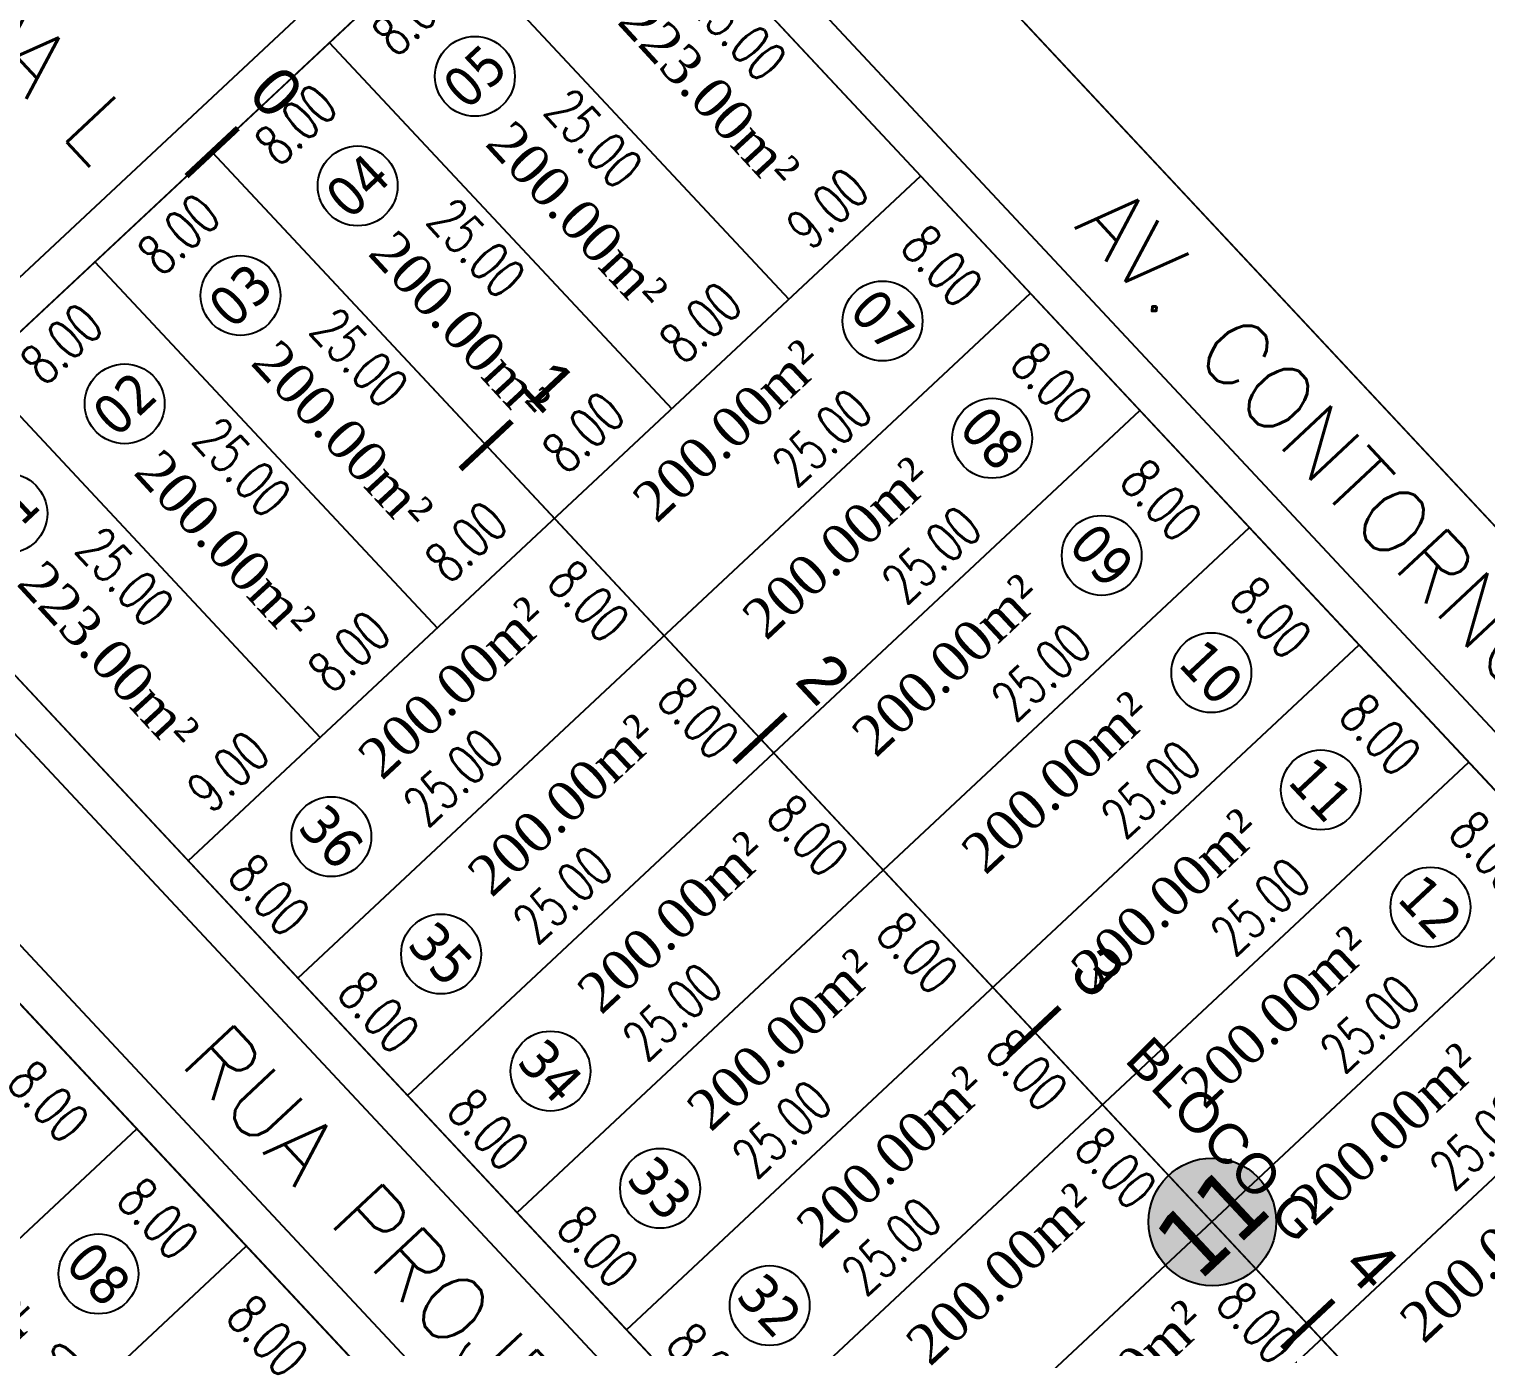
# Model space of a CAD drawing. Header units: metres. Extents: x 436314 to 439216, y 9612307 to 9615043.
# Drawn here: x 437514.5 to 437587.1, y 9614901.4 to 9614967.1 of the extents above; entities that cross this region are included whole.
import ezdxf
from ezdxf.enums import TextEntityAlignment as Align

# ---------------------------------------------------------------- set-up
doc = ezdxf.new("R2010")
doc.units = ezdxf.units.M
doc.header["$PDMODE"] = 35
doc.header["$PDSIZE"] = 0.1
doc.linetypes.add('ACAD_ISO02W100', pattern=[15, 12, -3])
for name, color, linetype in [('ADUTORA', 90, 'Continuous'), ('Auxiliar', 7, 'Continuous'), ('COTAS', 10, 'Continuous'), ('Eixo Acesso', 2, 'ACAD_ISO02W100'), ('Estacas', 7, 'Continuous'), ('Layer3', 1, 'Continuous'), ('M_FIO', 32, 'Continuous'), ('ÁREA', 7, 'Continuous')]:
    doc.layers.add(name, color=color, linetype=linetype)
doc.layers.get('0').off()
doc.styles.add('ARIAL', font='arial.ttf')
doc.styles.add('COTAS', font='romans.shx', dxfattribs={"width": 0.7})
doc.styles.add('symplex', font='simplex.shx', dxfattribs={"bigfont": 'bigfont.shx'})
doc.styles.add('tahoma', font='tahoma.ttf')
doc.styles.add('ÁREA', font='times.ttf', dxfattribs={"height": 2})
doc.dimstyles.new('C-75', dxfattribs={"dimtxt": 2, "dimasz": 0.2, "dimexe": 0, "dimexo": 0, "dimgap": 1, "dimtad": 0, "dimzin": 4, "dimdsep": 46, "dimtxsty": 'COTAS', "dimblk1": 'BOL-COT', "dimblk2": 'BOL-COT', "dimsah": 1, "dimcen": 0.1, "dimse1": 1, "dimse2": 1, "dimsd1": 1, "dimsd2": 1, "dimclrd": 8, "dimclre": 256, "dimclrt": 256, "dimaunit": 1, "dimadec": 3, "dimazin": 0, "dimtfac": 0.5, "dimtix": 1, "dimtmove": 0, "dimatfit": 3, "dimldrblk": 'BOL-COT', "dimfxl": 1, "dimtolj": 1, "dimtzin": 0, "dimarcsym": 0})

# ---------------------------------------------------------------- blocks, each defined once
blk = doc.blocks.new('Est')
at = {"const_width": 0.2}
blk.add_lwpolyline([(0, -1.19999999925494), (0, 1.200000001117586)], dxfattribs=at)
blk = doc.blocks.new('*D650')
at = {"layer": 'Defpoints', "color": 0, "transparency": 16777216}
for p in [(2793.273579021707, 1125.55573988739), (2790.994144140942, 1117.555658841572), (2793.273863447621, 1117.555739892978)]:
    blk.add_point(p, dxfattribs=at)
at = {"layer": 'Layer3', "transparency": 16777216, "insert": (2790.994001927984, 1121.555658838777), "char_height": 2, "attachment_point": 5, "rotation": 270.0020370505597, "style": 'COTAS'}
blk.add_mtext('\\A1;8.00', dxfattribs=at)
blk = doc.blocks.new('BOL-COT')
at = {"layer": 'COTAS'}
for p, q in [((-1.999999999999943, 8.53e-14), (2, 8.53e-14)), ((0, -2.999999999999971), (0, 3.000000000000028))]:
    blk.add_line(p, q, dxfattribs=at)
blk.add_circle((0, 0), 0.4, dxfattribs=at)
blk = doc.blocks.new('*D651')
at = {"layer": 'Defpoints', "color": 0, "transparency": 16777216}
for p in [(2768.273797861788, 1119.39858525652), (2768.273863412579, 1117.554851064789), (2793.273863446806, 1117.555739896703)]:
    blk.add_point(p, dxfattribs=at)
at = {"layer": 'Layer3', "transparency": 16777216, "insert": (2780.773797878901, 1119.399029672477), "char_height": 2, "attachment_point": 5, "rotation": 0.00203705268987296, "style": 'COTAS'}
blk.add_mtext('\\A1;25.00', dxfattribs=at)
blk = doc.blocks.new('*D655')
at = {"layer": 'Defpoints', "color": 0, "transparency": 16777216}
for p in [(2793.273863447738, 1117.55573989484), (2790.994428563073, 1109.55565884187), (2793.274147872605, 1109.555739892978)]:
    blk.add_point(p, dxfattribs=at)
at = {"layer": 'Layer3', "transparency": 16777216, "insert": (2790.994286350639, 1113.555658842802), "char_height": 2, "attachment_point": 5, "rotation": 270.0020370430539, "style": 'COTAS'}
blk.add_mtext('\\A1;8.00', dxfattribs=at)
blk = doc.blocks.new('*D656')
at = {"layer": 'Defpoints', "color": 0, "transparency": 16777216}
for p in [(2768.274082287046, 1111.398585262108), (2768.274147837563, 1109.554851068515), (2793.274147871905, 1109.555739896703)]:
    blk.add_point(p, dxfattribs=at)
at = {"layer": 'Layer3', "transparency": 16777216, "insert": (2780.774082304217, 1111.399029676202), "char_height": 2, "attachment_point": 5, "rotation": 0.002037044152142905, "style": 'COTAS'}
blk.add_mtext('\\A1;25.00', dxfattribs=at)
blk = doc.blocks.new('*D660')
at = {"layer": 'Defpoints', "color": 0, "transparency": 16777216}
for p in [(2793.274147871788, 1109.55573989484), (2790.994712982757, 1101.555658851133), (2793.27443229683, 1101.55573990229)]:
    blk.add_point(p, dxfattribs=at)
at = {"layer": 'Layer3', "transparency": 16777216, "insert": (2790.994570770236, 1105.555658847408), "char_height": 2, "attachment_point": 5, "rotation": 270.0020370443069, "style": 'COTAS'}
blk.add_mtext('\\A1;8.00', dxfattribs=at)
blk = doc.blocks.new('*D661')
at = {"layer": 'Defpoints', "color": 0, "transparency": 16777216}
for p in [(2768.274366710845, 1103.398585258383), (2768.274432261498, 1101.554851075965), (2793.274432296132, 1101.555739906016)]:
    blk.add_point(p, dxfattribs=at)
at = {"layer": 'Layer3', "transparency": 16777216, "insert": (2780.774366728162, 1103.399029673408), "char_height": 2, "attachment_point": 5, "rotation": 0.0020370484209592315, "style": 'COTAS'}
blk.add_mtext('\\A1;25.00', dxfattribs=at)
blk = doc.blocks.new('*D725')
at = {"layer": 'Defpoints', "color": 0, "transparency": 16777216}
for p in [(2821.273511897508, 1127.716864643949), (2813.27357901088, 1125.556450350541), (2821.273579007505, 1125.556698887009)]:
    blk.add_point(p, dxfattribs=at)
at = {"layer": 'Layer3', "transparency": 16777216, "insert": (2817.273511899196, 1127.716740375716), "char_height": 2, "attachment_point": 5, "rotation": 0.001780011330904938, "style": 'COTAS'}
blk.add_mtext('\\A1;8.00', dxfattribs=at)
blk = doc.blocks.new('*D726')
at = {"layer": 'Defpoints', "color": 0, "transparency": 16777216}
for p in [(2813.272690180597, 1150.556414440605), (2821.272690175241, 1150.556698445561), (2821.272755836794, 1148.70710951123)]:
    blk.add_point(p, dxfattribs=at)
at = {"layer": 'Layer3', "transparency": 16777216, "insert": (2817.272755839471, 1148.706967508751), "char_height": 2, "attachment_point": 5, "rotation": 0.002034035671423687, "style": 'COTAS'}
blk.add_mtext('\\A1;8.00', dxfattribs=at)
blk = doc.blocks.new('*D727')
at = {"layer": 'Defpoints', "color": 0, "transparency": 16777216}
for p in [(2821.272690175241, 1150.556698445561), (2819.643103538745, 1125.556676815175), (2821.273579005642, 1125.556734783906)]:
    blk.add_point(p, dxfattribs=at)
at = {"layer": 'Layer3', "transparency": 16777216, "insert": (2819.642659123545, 1138.056658646003), "char_height": 2, "attachment_point": 5, "rotation": 270.0020370521852, "style": 'COTAS'}
blk.add_mtext('\\A1;25.00', dxfattribs=at)
blk = doc.blocks.new('*D728')
at = {"layer": 'Defpoints', "color": 0, "transparency": 16777216}
for p in [(2813.272690180771, 1150.556414023373), (2811.643103547942, 1125.556392389325), (2813.273579010181, 1125.556450357992)]:
    blk.add_point(p, dxfattribs=at)
at = {"layer": 'Layer3', "transparency": 16777216, "insert": (2811.642659133237, 1138.056374222016), "char_height": 2, "attachment_point": 5, "rotation": 270.002037049917, "style": 'COTAS'}
blk.add_mtext('\\A1;25.00', dxfattribs=at)
blk = doc.blocks.new('*D729')
at = {"layer": 'Defpoints', "color": 0, "transparency": 16777216}
for p in [(2829.273511892401, 1127.717149038199), (2821.273579005176, 1125.556734735477), (2829.273579001392, 1125.556983268219)]:
    blk.add_point(p, dxfattribs=at)
at = {"layer": 'Layer3', "transparency": 16777216, "insert": (2825.273511894294, 1127.717024771828), "char_height": 2, "attachment_point": 5, "rotation": 0.001779984650569426, "style": 'COTAS'}
blk.add_mtext('\\A1;8.00', dxfattribs=at)
blk = doc.blocks.new('*D730')
at = {"layer": 'Defpoints', "color": 0, "transparency": 16777216}
for p in [(2821.272690175707, 1150.556698821816), (2829.272690170469, 1150.556982830498), (2829.272755832883, 1148.707393901753)]:
    blk.add_point(p, dxfattribs=at)
at = {"layer": 'Layer3', "transparency": 16777216, "insert": (2825.272755835502, 1148.707251897413), "char_height": 2, "attachment_point": 5, "rotation": 0.002034062351822228, "style": 'COTAS'}
blk.add_mtext('\\A1;8.00', dxfattribs=at)
blk = doc.blocks.new('*D731')
at = {"layer": 'Defpoints', "color": 0, "transparency": 16777216}
for p in [(2829.272690170468, 1150.556982830498), (2827.643103535253, 1125.55696119645), (2829.273578999879, 1125.557019165116)]:
    blk.add_point(p, dxfattribs=at)
at = {"layer": 'Layer3', "transparency": 16777216, "insert": (2827.642659120547, 1138.056943029141), "char_height": 2, "attachment_point": 5, "rotation": 270.002037049917, "style": 'COTAS'}
blk.add_mtext('\\A1;25.00', dxfattribs=at)
blk = doc.blocks.new('*D732')
at = {"layer": 'Defpoints', "color": 0, "transparency": 16777216}
for p in [(2837.273511886972, 1127.717433495778), (2829.273579000577, 1125.557019200507), (2837.273578996968, 1125.557267736974)]:
    blk.add_point(p, dxfattribs=at)
at = {"layer": 'Layer3', "transparency": 16777216, "insert": (2833.273511888777, 1127.717309227544), "char_height": 2, "attachment_point": 5, "rotation": 0.001780011330956504, "style": 'COTAS'}
blk.add_mtext('\\A1;8.00', dxfattribs=at)
blk = doc.blocks.new('*D733')
at = {"layer": 'Defpoints', "color": 0, "transparency": 16777216}
for p in [(2829.272690172273, 1150.556983292434), (2837.272690166045, 1150.557267299253), (2837.272755828028, 1148.707678376097)]:
    blk.add_point(p, dxfattribs=at)
at = {"layer": 'Layer3', "transparency": 16777216, "insert": (2833.272755831142, 1148.707536372687), "char_height": 2, "attachment_point": 5, "rotation": 0.0020340490118521404, "style": 'COTAS'}
blk.add_mtext('\\A1;8.00', dxfattribs=at)
blk = doc.blocks.new('*D734')
at = {"layer": 'Defpoints', "color": 0, "transparency": 16777216}
for p in [(2837.272690166044, 1150.557267299253), (2835.643103528558, 1125.557245663343), (2837.273578995455, 1125.557303632009)]:
    blk.add_point(p, dxfattribs=at)
at = {"layer": 'Layer3', "transparency": 16777216, "insert": (2835.642659113853, 1138.057227496965), "char_height": 2, "attachment_point": 5, "rotation": 270.00203704991685, "style": 'COTAS'}
blk.add_mtext('\\A1;25.00', dxfattribs=at)
blk = doc.blocks.new('*D735')
at = {"layer": 'Defpoints', "color": 0, "transparency": 16777216}
for p in [(2845.273511881929, 1127.71771792728), (2837.273578996095, 1125.557303624558), (2845.273578992428, 1125.557552162889)]:
    blk.add_point(p, dxfattribs=at)
at = {"layer": 'Layer3', "transparency": 16777216, "insert": (2841.273511883763, 1127.717593658115), "char_height": 2, "attachment_point": 5, "rotation": 0.0017800246711844204, "style": 'COTAS'}
blk.add_mtext('\\A1;8.00', dxfattribs=at)
blk = doc.blocks.new('*D736')
at = {"layer": 'Defpoints', "color": 0, "transparency": 16777216}
for p in [(2837.272690166626, 1150.557267718348), (2845.272690161272, 1150.557551725167), (2845.272755823255, 1148.70796279456)]:
    blk.add_point(p, dxfattribs=at)
at = {"layer": 'Layer3', "transparency": 16777216, "insert": (2841.272755825933, 1148.707820791151), "char_height": 2, "attachment_point": 5, "rotation": 0.002034049011634416, "style": 'COTAS'}
blk.add_mtext('\\A1;8.00', dxfattribs=at)
blk = doc.blocks.new('*D737')
at = {"layer": 'Defpoints', "color": 0, "transparency": 16777216}
for p in [(2845.272690161271, 1150.557551725167), (2843.643103528209, 1125.557530091124), (2845.273578990623, 1125.557588059786)]:
    blk.add_point(p, dxfattribs=at)
at = {"layer": 'Layer3', "transparency": 16777216, "insert": (2843.642659113534, 1138.057511923814), "char_height": 2, "attachment_point": 5, "rotation": 270.0020370497836, "style": 'COTAS'}
blk.add_mtext('\\A1;25.00', dxfattribs=at)
blk = doc.blocks.new('*D738')
at = {"layer": 'Defpoints', "color": 0, "transparency": 16777216}
for p in [(2854.272761271766, 1148.557908017519), (2852.536903860537, 1125.557846293591), (2854.273578996154, 1125.557908038008)]:
    blk.add_point(p, dxfattribs=at)
at = {"layer": 'Layer3', "transparency": 16777216, "insert": (2852.536494998343, 1137.057846283346), "char_height": 2, "attachment_point": 5, "rotation": 270.0020370502701, "style": 'COTAS'}
blk.add_mtext('\\A1;23.00', dxfattribs=at)
blk = doc.blocks.new('*D739')
at = {"layer": 'Defpoints', "color": 0, "transparency": 16777216}
for p in [(2813.273511304741, 1127.460784379723), (2804.273579016061, 1125.556130377907), (2813.273579010182, 1125.556450357992)]:
    blk.add_point(p, dxfattribs=at)
at = {"layer": 'Layer3', "transparency": 16777216, "insert": (2808.773511307681, 1127.460624389681), "char_height": 2, "attachment_point": 5, "rotation": 0.002037056488560226, "style": 'COTAS'}
blk.add_mtext('\\A1;9.00', dxfattribs=at)
blk = doc.blocks.new('*D740')
at = {"layer": 'Defpoints', "color": 0, "transparency": 16777216}
for p in [(2845.273508262504, 1127.557888795021), (2845.273578991089, 1125.557589806947), (2854.27357899429, 1125.557908038008)]:
    blk.add_point(p, dxfattribs=at)
at = {"layer": 'Layer3', "transparency": 16777216, "insert": (2849.773508264105, 1127.558047910552), "char_height": 2, "attachment_point": 5, "rotation": 0.0020259218552181155, "style": 'COTAS'}
blk.add_mtext('\\A1;9.00', dxfattribs=at)
blk = doc.blocks.new('*D741')
at = {"layer": 'Defpoints', "color": 0, "transparency": 16777216}
for p in [(2854.27357899499, 1125.557908034283), (2851.994144115272, 1117.557826988465), (2854.273863420904, 1117.557908039871)]:
    blk.add_point(p, dxfattribs=at)
at = {"layer": 'Layer3', "transparency": 16777216, "insert": (2851.994001902314, 1121.557826985671), "char_height": 2, "attachment_point": 5, "rotation": 270.0020370505597, "style": 'COTAS'}
blk.add_mtext('\\A1;8.00', dxfattribs=at)
blk = doc.blocks.new('*D742')
at = {"layer": 'Defpoints', "color": 0, "transparency": 16777216}
for p in [(2829.273797834955, 1119.400753399688), (2829.273863385746, 1117.557019211683), (2854.273863420089, 1117.557908043596)]:
    blk.add_point(p, dxfattribs=at)
at = {"layer": 'Layer3', "transparency": 16777216, "insert": (2841.773797852127, 1119.401197815645), "char_height": 2, "attachment_point": 5, "rotation": 0.00203705268987296, "style": 'COTAS'}
blk.add_mtext('\\A1;25.00', dxfattribs=at)
blk = doc.blocks.new('*D743')
at = {"layer": 'Defpoints', "color": 0, "transparency": 16777216}
for p in [(2804.273579016061, 1125.556130377907), (2804.273863442789, 1117.556130381632), (2806.066027739051, 1117.556194099061)]:
    blk.add_point(p, dxfattribs=at)
at = {"layer": 'Layer3', "transparency": 16777216, "insert": (2806.065885525686, 1121.556194097198), "char_height": 2, "attachment_point": 5, "rotation": 270.0020370563956, "style": 'COTAS'}
blk.add_mtext('\\A1;8.00', dxfattribs=at)
blk = doc.blocks.new('*D744')
at = {"layer": 'Defpoints', "color": 0, "transparency": 16777216}
for p in [(2825.176768655447, 1125.379017811599), (2825.177053081594, 1117.37901781905), (2827.707675359877, 1117.379107790943)]:
    blk.add_point(p, dxfattribs=at)
at = {"layer": 'Layer3', "transparency": 16777216, "insert": (2827.707533146803, 1121.379107792261), "char_height": 2, "attachment_point": 5, "rotation": 270.00203705222765, "style": 'COTAS'}
blk.add_mtext('\\A1;8.00', dxfattribs=at)
blk = doc.blocks.new('*D745')
at = {"layer": 'Defpoints', "color": 0, "transparency": 16777216}
for p in [(2829.273073322261, 1119.592202477488), (2804.273863756529, 1117.547313653264), (2829.273863426026, 1117.557019213545)]:
    blk.add_point(p, dxfattribs=at)
at = {"layer": 'Layer3', "transparency": 16777216, "insert": (2816.773073487513, 1119.587349697347), "char_height": 2, "attachment_point": 5, "rotation": 0.022243504855019167, "style": 'COTAS'}
blk.add_mtext('\\A1;25.00', dxfattribs=at)
blk = doc.blocks.new('*D746')
at = {"layer": 'Defpoints', "color": 0, "transparency": 16777216}
for p in [(2854.273863420904, 1117.557908039871), (2851.99442854107, 1109.557826992439), (2854.274147845945, 1109.557908043596)]:
    blk.add_point(p, dxfattribs=at)
at = {"layer": 'Layer3', "transparency": 16777216, "insert": (2851.99428632855, 1113.557826990576), "char_height": 2, "attachment_point": 5, "rotation": 270.002037044306, "style": 'COTAS'}
blk.add_mtext('\\A1;8.00', dxfattribs=at)
blk = doc.blocks.new('*D747')
at = {"layer": 'Defpoints', "color": 0, "transparency": 16777216}
for p in [(2829.27408226025, 1111.400753410864), (2829.274147810904, 1109.557019217271), (2854.274147845247, 1109.557908047322)]:
    blk.add_point(p, dxfattribs=at)
at = {"layer": 'Layer3', "transparency": 16777216, "insert": (2841.77408227742, 1111.401197825889), "char_height": 2, "attachment_point": 5, "rotation": 0.002037048421005068, "style": 'COTAS'}
blk.add_mtext('\\A1;25.00', dxfattribs=at)
blk = doc.blocks.new('*D748')
at = {"layer": 'Defpoints', "color": 0, "transparency": 16777216}
for p in [(2804.273863441859, 1117.556130381632), (2804.274147867714, 1109.556130383495), (2806.06631216415, 1109.556194100728)]:
    blk.add_point(p, dxfattribs=at)
at = {"layer": 'Layer3', "transparency": 16777216, "insert": (2806.066169951222, 1113.556194099797), "char_height": 2, "attachment_point": 5, "rotation": 270.0020370501418, "style": 'COTAS'}
blk.add_mtext('\\A1;8.00', dxfattribs=at)
blk = doc.blocks.new('*D749')
at = {"layer": 'Defpoints', "color": 0, "transparency": 16777216}
for p in [(2825.177053080547, 1117.379017815325), (2825.177337506577, 1109.379017822775), (2827.707959786315, 1109.379107794632)]:
    blk.add_point(p, dxfattribs=at)
at = {"layer": 'Layer3', "transparency": 16777216, "insert": (2827.707817573299, 1113.379107801575), "char_height": 2, "attachment_point": 5, "rotation": 270.00203705139387, "style": 'COTAS'}
blk.add_mtext('\\A1;8.00', dxfattribs=at)
blk = doc.blocks.new('*D750')
at = {"layer": 'Defpoints', "color": 0, "transparency": 16777216}
for p in [(2829.273357747963, 1111.592202486801), (2804.274148181512, 1109.547313655126), (2829.274147851882, 1109.557019217271)]:
    blk.add_point(p, dxfattribs=at)
at = {"layer": 'Layer3', "transparency": 16777216, "insert": (2816.773357912779, 1111.587349705729), "char_height": 2, "attachment_point": 5, "rotation": 0.02224350912310243, "style": 'COTAS'}
blk.add_mtext('\\A1;25.00', dxfattribs=at)
blk = doc.blocks.new('*D751')
at = {"layer": 'Defpoints', "color": 0, "transparency": 16777216}
for p in [(2854.27414784513, 1109.557908045459), (2851.994712963491, 1101.557827001802), (2854.274432269996, 1101.557908052909)]:
    blk.add_point(p, dxfattribs=at)
at = {"layer": 'Layer3', "transparency": 16777216, "insert": (2851.994570751058, 1105.557826998077), "char_height": 2, "attachment_point": 5, "rotation": 270.00203704305625, "style": 'COTAS'}
blk.add_mtext('\\A1;8.00', dxfattribs=at)
blk = doc.blocks.new('*D752')
at = {"layer": 'Defpoints', "color": 0, "transparency": 16777216}
for p in [(2829.274366684222, 1103.400753412726), (2829.274432235013, 1101.557019224721), (2854.274432269298, 1101.557908056635)]:
    blk.add_point(p, dxfattribs=at)
at = {"layer": 'Layer3', "transparency": 16777216, "insert": (2841.774366701365, 1103.401197828683), "char_height": 2, "attachment_point": 5, "rotation": 0.00203705268987296, "style": 'COTAS'}
blk.add_mtext('\\A1;25.00', dxfattribs=at)
blk = doc.blocks.new('*D753')
at = {"layer": 'Defpoints', "color": 0, "transparency": 16777216}
for p in [(2804.274147866027, 1109.55613038722), (2804.274432291999, 1101.556130396533), (2806.066596589017, 1101.556194113793)]:
    blk.add_point(p, dxfattribs=at)
at = {"layer": 'Layer3', "transparency": 16777216, "insert": (2806.066454376031, 1105.556194109137), "char_height": 2, "attachment_point": 5, "rotation": 270.0020370509775, "style": 'COTAS'}
blk.add_mtext('\\A1;8.00', dxfattribs=at)
blk = doc.blocks.new('*D754')
at = {"layer": 'Defpoints', "color": 0, "transparency": 16777216}
for p in [(2825.177337504714, 1109.379017822775), (2825.177621931502, 1101.379017830226), (2827.708244212374, 1101.379107802322)]:
    blk.add_point(p, dxfattribs=at)
at = {"layer": 'Layer3', "transparency": 16777216, "insert": (2827.70810199898, 1105.379107795987), "char_height": 2, "attachment_point": 5, "rotation": 270.0020370568134, "style": 'COTAS'}
blk.add_mtext('\\A1;8.00', dxfattribs=at)
blk = doc.blocks.new('*D755')
at = {"layer": 'Defpoints', "color": 0, "transparency": 16777216}
for p in [(2829.273642172648, 1103.592202483076), (2804.274432605622, 1101.547313666302), (2829.274432276108, 1101.557019222858)]:
    blk.add_point(p, dxfattribs=at)
at = {"layer": 'Layer3', "transparency": 16777216, "insert": (2816.773642337406, 1103.587349704797), "char_height": 2, "attachment_point": 5, "rotation": 0.022243496316400393, "style": 'COTAS'}
blk.add_mtext('\\A1;25.00', dxfattribs=at)
blk = doc.blocks.new('*D756')
at = {"layer": 'Defpoints', "color": 0, "transparency": 16777216}
for p in [(2854.274432271859, 1101.55790805291), (2851.994997392258, 1093.557827003134), (2854.274716698589, 1093.557908054772)]:
    blk.add_point(p, dxfattribs=at)
at = {"layer": 'Layer3', "transparency": 16777216, "insert": (2851.994855178893, 1097.557827002202), "char_height": 2, "attachment_point": 5, "rotation": 270.002037056395, "style": 'COTAS'}
blk.add_mtext('\\A1;8.00', dxfattribs=at)
blk = doc.blocks.new('*D757')
at = {"layer": 'Defpoints', "color": 0, "transparency": 16777216}
for p in [(2829.274651112411, 1095.400753433216), (2829.274716662791, 1093.557019232172), (2854.274716696958, 1093.557908058497)]:
    blk.add_point(p, dxfattribs=at)
at = {"layer": 'Layer3', "transparency": 16777216, "insert": (2841.774651129495, 1095.401197846378), "char_height": 2, "attachment_point": 5, "rotation": 0.0020370398832807433, "style": 'COTAS'}
blk.add_mtext('\\A1;25.00', dxfattribs=at)
blk = doc.blocks.new('*D758')
at = {"layer": 'Defpoints', "color": 0, "transparency": 16777216}
for p in [(2804.274432293862, 1101.556130396533), (2804.274716719834, 1093.556130396533), (2806.066881014, 1093.556194113792)]:
    blk.add_point(p, dxfattribs=at)
at = {"layer": 'Layer3', "transparency": 16777216, "insert": (2806.066738801014, 1097.556194113792), "char_height": 2, "attachment_point": 5, "rotation": 270.0020370509751, "style": 'COTAS'}
blk.add_mtext('\\A1;8.00', dxfattribs=at)
blk = doc.blocks.new('*D759')
at = {"layer": 'Defpoints', "color": 0, "transparency": 16777216}
for p in [(2825.177621933248, 1101.379017828363), (2825.177906358522, 1093.379017837676), (2827.708528639161, 1093.379107809294)]:
    blk.add_point(p, dxfattribs=at)
at = {"layer": 'Layer3', "transparency": 16777216, "insert": (2827.708386426524, 1097.379107799712), "char_height": 2, "attachment_point": 5, "rotation": 270.00203704597493, "style": 'COTAS'}
blk.add_mtext('\\A1;8.00', dxfattribs=at)
blk = doc.blocks.new('*D760')
at = {"layer": 'Defpoints', "color": 0, "transparency": 16777216}
for p in [(2829.273926599402, 1095.592202484938), (2804.274717033515, 1093.547313664439), (2829.274716703768, 1093.557019232172)]:
    blk.add_point(p, dxfattribs=at)
at = {"layer": 'Layer3', "transparency": 16777216, "insert": (2816.773926764275, 1095.587349701072), "char_height": 2, "attachment_point": 5, "rotation": 0.022243521929810186, "style": 'COTAS'}
blk.add_mtext('\\A1;25.00', dxfattribs=at)
blk = doc.blocks.new('*D761')
at = {"layer": 'Defpoints', "color": 0, "transparency": 16777216}
for p in [(2854.27471669498, 1093.557908056635), (2851.995281816251, 1085.557827016089), (2854.275001122, 1085.557908067811)]:
    blk.add_point(p, dxfattribs=at)
at = {"layer": 'Layer3', "transparency": 16777216, "insert": (2851.995139602741, 1089.557827010502), "char_height": 2, "attachment_point": 5, "rotation": 270.00203705848185, "style": 'COTAS'}
blk.add_mtext('\\A1;8.00', dxfattribs=at)
blk = doc.blocks.new('*D762')
at = {"layer": 'Defpoints', "color": 0, "transparency": 16777216}
for p in [(2829.274935535336, 1087.400753431353), (2829.275001085853, 1085.557019241485), (2854.275001120253, 1085.557908069673)]:
    blk.add_point(p, dxfattribs=at)
at = {"layer": 'Layer3', "transparency": 16777216, "insert": (2841.774935552536, 1087.401197845447), "char_height": 2, "attachment_point": 5, "rotation": 0.002037044152142905, "style": 'COTAS'}
blk.add_mtext('\\A1;25.00', dxfattribs=at)
blk = doc.blocks.new('*D763')
at = {"layer": 'Defpoints', "color": 0, "transparency": 16777216}
for p in [(2804.274716717041, 1093.556130396533), (2804.275001142838, 1085.556130407709), (2806.067165432987, 1085.556194124929)]:
    blk.add_point(p, dxfattribs=at)
at = {"layer": 'Layer3', "transparency": 16777216, "insert": (2806.067023220089, 1089.556194119341), "char_height": 2, "attachment_point": 5, "rotation": 270.00203704972733, "style": 'COTAS'}
blk.add_mtext('\\A1;8.00', dxfattribs=at)
blk = doc.blocks.new('*D764')
at = {"layer": 'Defpoints', "color": 0, "transparency": 16777216}
for p in [(2825.177906355494, 1093.379017833951), (2825.178190781467, 1085.379017841401), (2827.708813061816, 1085.379107813239)]:
    blk.add_point(p, dxfattribs=at)
at = {"layer": 'Layer3', "transparency": 16777216, "insert": (2827.70867084883, 1089.379107812751), "char_height": 2, "attachment_point": 5, "rotation": 270.00203705097704, "style": 'COTAS'}
blk.add_mtext('\\A1;8.00', dxfattribs=at)
blk = doc.blocks.new('*D765')
at = {"layer": 'Defpoints', "color": 0, "transparency": 16777216}
for p in [(2829.274211022579, 1087.592202497977), (2804.275001456577, 1085.547313673753), (2829.275001126947, 1085.557019241485)]:
    blk.add_point(p, dxfattribs=at)
at = {"layer": 'Layer3', "transparency": 16777216, "insert": (2816.774211187394, 1087.587349714111), "char_height": 2, "attachment_point": 5, "rotation": 0.022243521929712785, "style": 'COTAS'}
blk.add_mtext('\\A1;25.00', dxfattribs=at)
blk = doc.blocks.new('*D766')
at = {"layer": 'Defpoints', "color": 0, "transparency": 16777216}
for p in [(2854.275001122117, 1085.557908069674), (2851.995566240187, 1077.557827020412), (2854.275285547042, 1077.557908071536)]:
    blk.add_point(p, dxfattribs=at)
at = {"layer": 'Layer3', "transparency": 16777216, "insert": (2851.995424027724, 1081.55782701948), "char_height": 2, "attachment_point": 5, "rotation": 270.0020370434717, "style": 'COTAS'}
blk.add_mtext('\\A1;8.00', dxfattribs=at)
blk = doc.blocks.new('*D767')
at = {"layer": 'Defpoints', "color": 0, "transparency": 16777216}
for p in [(2829.275219960896, 1079.400753436941), (2829.275285511825, 1077.557019241485), (2854.275285546226, 1077.557908075261)]:
    blk.add_point(p, dxfattribs=at)
at = {"layer": 'Layer3', "transparency": 16777216, "insert": (2841.775219978096, 1079.401197853829), "char_height": 2, "attachment_point": 5, "rotation": 0.0020370569587351227, "style": 'COTAS'}
blk.add_mtext('\\A1;25.00', dxfattribs=at)
blk = doc.blocks.new('*D768')
at = {"layer": 'Defpoints', "color": 0, "transparency": 16777216}
for p in [(2825.08428081657, 1086.792616192582), (2825.084565242485, 1078.792616201895), (2827.615187528974, 1078.792706173715)]:
    blk.add_point(p, dxfattribs=at)
at = {"layer": 'Layer3', "transparency": 16777216, "insert": (2827.615045316017, 1082.792706171382), "char_height": 2, "attachment_point": 5, "rotation": 270.0020370505606, "style": 'COTAS'}
blk.add_mtext('\\A1;8.00', dxfattribs=at)
blk = doc.blocks.new('*D770')
at = {"layer": 'Defpoints', "color": 0, "transparency": 16777216}
for p in [(2829.27550438726, 1071.400753440666), (2829.275569937914, 1069.557019247073), (2854.275569972198, 1069.557908077124)]:
    blk.add_point(p, dxfattribs=at)
at = {"layer": 'Layer3', "transparency": 16777216, "insert": (2841.775504404402, 1071.401197855692), "char_height": 2, "attachment_point": 5, "rotation": 0.002037048421005068, "style": 'COTAS'}
blk.add_mtext('\\A1;25.00', dxfattribs=at)
blk = doc.blocks.new('*D772')
at = {"layer": 'Defpoints', "color": 0, "transparency": 16777216}
for p in [(2824.961315180781, 1076.326749435025), (2824.961599607801, 1068.326749442476), (2827.492221887626, 1068.326839414646)]:
    blk.add_point(p, dxfattribs=at)
at = {"layer": 'Layer3', "transparency": 16777216, "insert": (2827.492079674115, 1072.326839413825), "char_height": 2, "attachment_point": 5, "rotation": 270.0020370584808, "style": 'COTAS'}
blk.add_mtext('\\A1;8.00', dxfattribs=at)
blk = doc.blocks.new('*D773')
at = {"layer": 'Defpoints', "color": 0, "transparency": 16777216}
for p in [(2829.274779874042, 1071.592202518466), (2804.275570308406, 1069.547313684929), (2829.275569977962, 1069.557019247073)]:
    blk.add_point(p, dxfattribs=at)
at = {"layer": 'Layer3', "transparency": 16777216, "insert": (2816.774780039264, 1071.587349737394), "char_height": 2, "attachment_point": 5, "rotation": 0.022243509123830087, "style": 'COTAS'}
blk.add_mtext('\\A1;25.00', dxfattribs=at)
blk = doc.blocks.new('*D775')
at = {"layer": 'Defpoints', "color": 0, "transparency": 16777216}
for p in [(2829.275788812301, 1063.400753453705), (2829.275854362956, 1061.557019254524), (2854.275854397182, 1061.557908084574)]:
    blk.add_point(p, dxfattribs=at)
at = {"layer": 'Layer3', "transparency": 16777216, "insert": (2841.775788829414, 1063.40119786873), "char_height": 2, "attachment_point": 5, "rotation": 0.002037048421005068, "style": 'COTAS'}
blk.add_mtext('\\A1;25.00', dxfattribs=at)
blk = doc.blocks.new('atutu')
at = {"layer": 'Layer3'}
h = blk.add_hatch(color=101, dxfattribs=at)
h.dxf.hatch_style = 1
h.set_gradient(color1=(131, 236, 156), color2=(83, 228, 117), one_color=1, tint=0.6100000143051147)
h.paths.add_polyline_path([(2831.601695272804, 1075.356655158433, 1), (2826.973493635446, 1079.726894246745, 1)])
at = {"layer": 'Layer3', "color": 0}
for points in [[(2829.271410125623, 1186.552887119684), (2863.271410113399, 1186.554095730516), (2863.271365478309, 928.7582078374508), (2435.280574230909, 928.7586033831868)], [(2863.280575853214, 928.758207835588), (2863.272299075756, 1161.558227075595)], [(2806.272690184322, 1150.556201463896), (2852.272690140608, 1150.55783691104)], [(2813.272690179898, 1150.556451132852), (2813.273579010414, 1125.556451153341)], [(2821.272690174543, 1150.55673554014), (2821.273579005292, 1125.556735566217)], [(2829.272690169887, 1150.557019947427), (2829.277916496236, 1003.557019297364)], [(2837.272690164531, 1150.5573059212), (2837.273578996037, 1125.557305941689)], [(2845.272690159933, 1150.557590579945), (2845.273578991438, 1125.557590604159)], [(2793.277845401748, 1005.55573938075), (2793.272761299532, 1148.555739250365)], [(2804.277845394705, 1005.556130463588), (2804.272761292605, 1148.556130353692)], [(2854.277845375147, 1005.557908125553), (2854.272761272581, 1148.557907993305)], [(2804.273579015129, 1125.556130377907), (2854.273578996037, 1125.557908036146)], [(2743.273863376258, 1117.553962231013), (2793.273863446806, 1117.555739896703)], [(2804.273863349017, 1117.556131180707), (2854.273863419449, 1117.557908842671)], [(2743.274147802173, 1109.553962238464), (2793.274147871906, 1109.555739896703)], [(2804.274147775921, 1109.556131186295), (2854.274147845712, 1109.557908848259)], [(2804.274432201893, 1101.556131197471), (2854.274432269589, 1101.557908853847)], [(2804.274716626993, 1093.556131199333), (2854.27471669562, 1093.557908859435)], [(2804.275001052849, 1085.556131203058), (2854.275001120661, 1085.557908870611)], [(2804.275285479695, 1077.556131212372), (2854.275285546575, 1077.557908874336)], [(2804.275569904794, 1069.556131212372), (2854.275569972606, 1069.557908878061)]]:
    blk.add_lwpolyline(points, dxfattribs=at)
for centre, radius in [((2809.517483139551, 1144.36795552853), 1.990958139869911), ((2817.517483134836, 1144.368239956307), 1.990958139869911), ((2825.425060530159, 1144.368485635477), 1.990958139869911), ((2833.425060528587, 1144.368805531743), 1.990958139869911), ((2841.425060520904, 1144.369054487306), 1.990958139869911), ((2810.313048935693, 1121.568121809843), 1.990958139869911), ((2847.943753956201, 1121.578276472497), 1.990958139869911), ((2786.944038407959, 1113.576108321878), 1.990958139869911), ((2810.313333763416, 1113.559304287988), 1.990958139869911), ((2847.944038381125, 1113.578276470635), 1.990958139869911), ((2810.313617784728, 1105.568121826607), 1.990958139869911), ((2847.944322805293, 1105.57827648181), 1.990958139869911), ((2810.313902212505, 1097.568121832195), 1.990958139869911), ((2847.94460723406, 1097.578276487398), 1.990958139869911), ((2810.314186635684, 1089.568121834058), 1.990958139869911), ((2847.944891656191, 1089.578276489261), 1.990958139869911), ((2847.94517608228, 1081.578276502299), 1.990958139869911), ((2829.287594452582, 1077.541754257265), 3.182736247992434)]:
    blk.add_circle(centre, radius, dxfattribs=at)
at = {"layer": 'M_FIO'}
for points in [[(2863.271405439324, 1159.558228547084), (2863.271405439324, 1159.558228547084), (2863.271365478309, 928.7582078374508), (2856.28057584815, 928.7582142989668)], [(2805.444191953715, 1152.556172008026), (2853.101046161692, 1152.557866365048)], [(2805.444191954821, 1152.556172008026), (2853.101046162798, 1152.557866365048)], [(2795.277874853253, 1004.72738336246), (2795.272731843661, 1149.384237485337)], [(2795.277874854359, 1004.72738336246), (2795.272731844767, 1149.384237485337)], [(2802.277874848713, 1004.727632232341), (2802.27273184075, 1149.384486370119)], [(2802.277874849819, 1004.727632232341), (2802.272731841857, 1149.384486370119)], [(2856.277874826536, 1004.729552109125), (2856.272731816595, 1149.386406222689)], [(2856.277874827642, 1004.729552109125), (2856.2727318177, 1149.386406222689)]]:
    blk.add_lwpolyline(points, dxfattribs=at)
at = {"layer": 'ADUTORA', "color": 7, "style": 'symplex'}
blk.add_text('RUA.PROJETADA L', height=3.284297485517897, rotation=270.0256716937466, dxfattribs=at).set_placement((2825.946646369144, 1173.465395015064), align=Align.MIDDLE_CENTER)
for s, p in [('RUA PROJETADA G', (2797.026566970535, 1118.543453418049)), ('AV. CONTORNO LESTE', (2858.100957446231, 1118.543453418049))]:
    blk.add_text(s, height=3.284297485517897, rotation=270.0256716937466, dxfattribs=at).set_placement(p)
at = {"layer": 'Layer3', "color": 5, "char_height": 1.999999999999999, "attachment_point": 5, "style": 'tahoma'}
for s, insert, rotation in [('\\A1;01', (2809.517483140715, 1144.367955530393), 0.0020370548664193034), ('\\A1;02', (2817.517483134894, 1144.368239961895), 0.0020370548664193034), ('\\A1;03', (2825.425060531381, 1144.368485641065), 0.0020370548664193034), ('\\A1;04', (2833.42506052946, 1144.368805535469), 0.0020370548664193034), ('\\A1;05', (2841.42506052102, 1144.369054492894), 0.0020370548664193034), ('\\A1;07', (2847.943753957539, 1121.578276479948), 270.0497252510426), ('\\A1;36', (2810.313048935869, 1121.568121809843), 270.0497252510426), ('\\A1;08', (2786.944038409997, 1113.576108327466), 270.0497252510426), ('\\A1;08', (2847.944038382348, 1113.57827647436), 270.0497252510426), ('\\A1;35', (2810.313333360618, 1113.568121817294), 270.0497252510426), ('\\A1;34', (2810.313617784903, 1105.56812182847), 270.0497252510426), ('\\A1;09', (2847.944322807505, 1105.578276491123), 270.0497252510426), ('\\A1;33', (2810.31390221268, 1097.56812183592), 270.0497252510426), ('\\A1;10', (2847.944607235224, 1097.578276492986), 270.0497252510426), ('\\A1;32', (2810.314186635917, 1089.568121834058), 270.0497252510426), ('\\A1;11', (2847.944891657297, 1089.578276492986), 270.0497252510426), ('\\A1;12', (2847.945176084317, 1081.578276507887), 270.0497252510426)]:
    blk.add_mtext(s, dxfattribs=dict(at, insert=insert, rotation=rotation))
at = {"layer": 'Layer3', "color": 1, "insert": (2829.287594454212, 1077.541774707246), "char_height": 3.499999999999999, "attachment_point": 5, "rotation": 0.0020370548664193034, "style": 'tahoma'}
blk.add_mtext('\\A1;11', dxfattribs=at)
at = {"layer": 'ÁREA', "linetype": 'Continuous', "lineweight": -2, "extrusion": (-0.0006588081243978, -0.0262267346955952, 0.9996558029437242), "style": 'ÁREA'}
for s, p in [('223.00m²', (2777.848386481259, 1211.120201680754, -36.2984989333426)), ('200.00m²', (2793.876057708877, 1211.581294893419, -36.31059988260132)), ('200.00m²', (2801.873527757296, 1211.782404389734, -36.31587780809944)), ('200.00m²', (2809.870997799788, 1211.98351382069, -36.32115573263924))]:
    blk.add_text(s, height=1.999999999999999, rotation=270.9999999799873, dxfattribs=at).set_placement(p)
at = {"layer": 'ÁREA', "linetype": 'Continuous', "lineweight": -2, "extrusion": (-0.0006588081243978, -0.0262267346955952, 0.9996558029437244), "style": 'ÁREA'}
for s, p in [('200.00m²', (2785.878587663392, 1211.380185477275, -36.30532195891611)), ('223.00m²', (2818.835420480377, 1212.150887585077, -36.32554829698991))]:
    blk.add_text(s, height=1.999999999999999, rotation=270.9999999799873, dxfattribs=at).set_placement(p)
at = {"layer": 'ÁREA', "linetype": 'Continuous', "lineweight": -2, "extrusion": (0.0262307824511418, -0.0004708427962515, 0.9996558029437244), "style": 'ÁREA'}
for p in [(1172.182644201288, -2792.615636008517, 68.73643365173), (1163.433037386247, -2750.533513046626, 67.63202868927165), (1164.529979414153, -2811.502656671312, 69.23210539725626), (1156.531273013053, -2811.6464684743, 69.2358796001763), (1148.532566630829, -2811.790280291095, 69.23965380331586), (1140.533860235419, -2811.934092099802, 69.24342800632598), (1132.535153856796, -2812.077903909605, 69.24720220933754), (1124.536447461481, -2812.221715723545, 69.25097641253687), (1116.537741060424, -2812.365527528982, 69.25475061535376)]:
    blk.add_text('200.00m²', height=1.999999999999999, rotation=270.9999999484056, dxfattribs=at).set_placement(p)
at = {"layer": 'ÁREA', "linetype": 'Continuous', "lineweight": -2, "extrusion": (0.0262307824511418, -0.0004708427962515, 0.9996558029437242), "style": 'ÁREA'}
for p in [(1172.528685783517, -2811.358844864594, 69.22833119404541), (1164.18393780245, -2792.759447833764, 68.74020785482574), (1156.185231412645, -2792.903259643359, 68.74398205788461), (1148.186525019247, -2793.047071460352, 68.74775626111125), (1140.187818631266, -2793.190883267762, 68.75153046406548), (1132.189112248932, -2793.334695078386, 68.75530466717866), (1124.19040585725, -2793.478506887197, 68.75907887034069)]:
    blk.add_text('200.00m²', height=1.999999999999999, rotation=270.9999999484056, dxfattribs=at).set_placement(p)
at = {"layer": 'Layer3', "color": 0}
for p1, p2, distance, picture, middle in [((2813.272690180771, 1150.556414023373), (2813.273579010182, 1125.556450357992), -1.6304754632706426, '*D728', (2811.642659133237, 1138.056374222016)), ((2813.272690180597, 1150.556414440605), (2821.272690175241, 1150.556698445561), -1.8495889354965083, '*D726', (2817.272755839471, 1148.706967508751)), ((2821.272690175241, 1150.556698445561), (2821.273579005641, 1125.556734783906), -1.6304754679263485, '*D727', (2819.642659123545, 1138.056658646003)), ((2821.272690175707, 1150.556698821816), (2829.272690170468, 1150.556982830498), -1.84958892991065, '*D730', (2825.272755835502, 1148.707251897413)), ((2829.272690170468, 1150.556982830498), (2829.273578999879, 1125.557019165117), -1.630475465656702, '*D731', (2827.642659120547, 1138.056943029141)), ((2829.272690172273, 1150.556983292434), (2837.272690166045, 1150.557267299253), -1.8495889243215622, '*D733', (2833.272755831142, 1148.707536372687)), ((2837.272690166045, 1150.557267299253), (2837.273578995455, 1125.557303632009), -1.6304754679272555, '*D734', (2835.642659113853, 1138.057227496965)), ((2837.272690166626, 1150.557267718348), (2845.272690161272, 1150.557551725167), -1.8495889317725978, '*D736', (2841.272755825933, 1148.707820791151)), ((2845.272690161272, 1150.557551725167), (2845.273578990624, 1125.557588059786), -1.6304754634457206, '*D737', (2843.642659113534, 1138.057511923814)), ((2854.272761271766, 1148.557908017519), (2854.273578996154, 1125.557908038008), -1.7366751367142856, '*D738', (2852.536494998343, 1137.057846283346)), ((2804.273579016061, 1125.556130377907), (2813.273579010182, 1125.556450357992), 1.9043340229346517, '*D739', (2808.773511307681, 1127.460624389681)), ((2813.27357901088, 1125.556450350541), (2821.273579007504, 1125.556698887008), 2.1601657579835245, '*D725', (2817.273511899196, 1127.716740375716)), ((2821.273579005176, 1125.556734735477), (2829.273579001392, 1125.556983268219), 2.160165771022464, '*D729', (2825.273511894294, 1127.717024771828)), ((2829.273579000577, 1125.557019200507), (2837.273578996969, 1125.557267736974), 2.160165759846624, '*D732', (2833.273511888777, 1127.717309227544)), ((2837.273578996095, 1125.557303624558), (2845.273578992428, 1125.557552162889), 2.1601657654336655, '*D735', (2841.273511883763, 1127.717593658115)), ((2854.273578994291, 1125.557908038008), (2845.273578991089, 1125.557589806947), -2.0002989893245107, '*D740', (2849.773508264105, 1127.558047910552)), ((2793.273579021707, 1125.55573988739), (2793.273863447621, 1117.555739892978), -2.2797193081198186, '*D650', (2790.994001927984, 1121.555658838777)), ((2804.273579016061, 1125.556130377907), (2804.27386344279, 1117.556130381632), 1.7921642973937189, '*D743', (2806.065885525686, 1121.556194097198)), ((2854.27357899499, 1125.557908034283), (2854.273863420904, 1117.557908039871), -2.27971930707299, '*D741', (2851.994001902314, 1121.557826985671)), ((2804.273863756529, 1117.547313653264), (2829.273863426026, 1117.557019213545), 2.035183417311045, '*D745', (2816.773073487513, 1119.587349697347)), ((2793.273863446806, 1117.555739896703), (2768.27386341258, 1117.554851064789), -1.8437341928961182, '*D651', (2780.773797878901, 1119.399029672477)), ((2854.273863420089, 1117.557908043596), (2829.273863385746, 1117.557019211683), -1.8437341891703736, '*D742', (2841.773797852127, 1119.401197815645)), ((2793.273863447737, 1117.55573989484), (2793.274147872604, 1109.555739892978), -2.279719310971529, '*D655', (2790.994286350639, 1113.555658842802)), ((2804.273863441859, 1117.556130381632), (2804.274147867714, 1109.556130383495), 1.7921642975687897, '*D748', (2806.066169951222, 1113.556194099797)), ((2854.273863420904, 1117.557908039871), (2854.274147845945, 1109.557908043596), -2.279719306315827, '*D746', (2851.99428632855, 1113.557826990576)), ((2804.274148181512, 1109.547313655126), (2829.274147851882, 1109.557019217271), 2.0351834228979024, '*D750', (2816.773357912779, 1111.587349705729)), ((2793.274147871906, 1109.555739896703), (2768.274147837563, 1109.554851068515), -1.8437341947582992, '*D656', (2780.774082304217, 1111.399029676202)), ((2854.274147845247, 1109.557908047321), (2829.274147810904, 1109.557019217271), -1.8437341947580768, '*D747', (2841.77408227742, 1111.401197825889)), ((2793.274147871789, 1109.55573989484), (2793.27443229683, 1101.555739902291), -2.279719315514002, '*D660', (2790.994570770236, 1105.555658847408)), ((2804.274147866026, 1109.55613038722), (2804.274432291999, 1101.556130396533), 1.792164298150867, '*D753', (2806.066454376031, 1105.556194109137)), ((2854.27414784513, 1109.557908045459), (2854.274432269996, 1101.557908052909), -2.2797193079456397, '*D751', (2851.994570751058, 1105.557826998077)), ((2804.274432605622, 1101.547313666302), (2829.274432276108, 1101.557019222859), 2.0351834135849542, '*D755', (2816.773642337406, 1103.587349704797)), ((2793.274432296132, 1101.555739906016), (2768.274432261498, 1101.554851075965), -1.8437341835833425, '*D661', (2780.774366728162, 1103.399029673408)), ((2854.274432269298, 1101.557908056635), (2829.274432235014, 1101.557019224721), -1.8437341891703733, '*D752', (2841.774366701365, 1103.401197828683)), ((2804.274432293862, 1101.556130396533), (2804.274716719834, 1093.556130396533), 1.7921642952986916, '*D758', (2806.066738801014, 1097.556194113792)), ((2854.274432271859, 1101.557908052909), (2854.274716698589, 1093.557908054772), -2.2797193077719458, '*D756', (2851.994855178893, 1097.557827002202)), ((2804.274717033515, 1093.547313664439), (2829.274716703769, 1093.557019232172), 2.0351834061342715, '*D760', (2816.773926764275, 1095.587349701072)), ((2854.274716696958, 1093.557908058497), (2829.274716662791, 1093.557019232172), -1.84373420220933, '*D757', (2841.774651129495, 1095.401197846378)), ((2804.27471671704, 1093.556130396533), (2804.275001142838, 1085.556130407709), 1.7921642912819071, '*D763', (2806.067023220089, 1089.556194119341)), ((2854.27471669498, 1093.557908056635), (2854.275001122, 1085.557908067811), -2.2797193071898714, '*D761', (2851.995139602741, 1089.557827010502)), ((2804.275001456577, 1085.547313673753), (2829.275001126947, 1085.557019241485), 2.035183409860244, '*D765', (2816.774211187394, 1087.587349714111)), ((2854.275001120253, 1085.557908069673), (2829.275001085853, 1085.557019241485), -1.843734191033236, '*D762', (2841.774935552536, 1087.401197845447)), ((2854.275001122116, 1085.557908069673), (2854.275285547041, 1077.557908071536), -2.2797193082948866, '*D766', (2851.995424027724, 1081.55782701948)), ((2854.275285546226, 1077.557908075261), (2829.275285511825, 1077.557019241485), -1.8437341966211862, '*D767', (2841.775219978096, 1079.401197853829)), ((2804.275570308406, 1069.547313684928), (2829.275569977961, 1069.557019247073), 2.0351834247610023, '*D773', (2816.774780039264, 1071.587349737394)), ((2854.275569972199, 1069.557908077124), (2829.275569937914, 1069.557019247073), -1.843734194758304, '*D770', (2841.775504404402, 1071.401197855692)), ((2854.275854397182, 1061.557908084574), (2829.275854362956, 1061.557019254524), -1.8437342003462396, '*D775', (2841.775788829414, 1063.40119786873))]:
    dim = blk.add_aligned_dim(p1=p1, p2=p2, distance=distance, dimstyle='C-75', dxfattribs=at)
    dim.commit()
    dim.dimension.update_dxf_attribs({"geometry": picture, "text_midpoint": middle})
for base, p1, p2, angle, picture, middle in [((2827.707675359877, 1117.379107790943), (2825.176768655447, 1125.379017811599), (2825.177053081594, 1117.37901781905), 270.0020370522244, '*D744', (2827.707533146803, 1121.379107792261)), ((2827.707959786315, 1109.379107794632), (2825.177053080546, 1117.379017815325), (2825.177337506577, 1109.379017822775), 270.0020370513939, '*D749', (2827.707817573299, 1113.379107801575)), ((2827.708244212374, 1101.379107802322), (2825.177337504714, 1109.379017822775), (2825.177621931502, 1101.379017830226), 270.0020370568166, '*D754', (2827.70810199898, 1105.379107795987)), ((2827.708528639161, 1093.379107809294), (2825.177621933248, 1101.379017828363), (2825.177906358522, 1093.379017837676), 270.00203704597493, '*D759', (2827.708386426524, 1097.379107799712)), ((2827.708813061816, 1085.379107813239), (2825.177906355495, 1093.379017833951), (2825.178190781468, 1085.379017841402), 270.0020370509803, '*D764', (2827.70867084883, 1089.379107812751)), ((2827.615187528974, 1078.792706173715), (2825.084280816571, 1086.792616192582), (2825.084565242485, 1078.792616201895), 270.00203705055736, '*D768', (2827.615045316017, 1082.792706171382)), ((2827.492221887626, 1068.326839414646), (2824.961315180781, 1076.326749435025), (2824.961599607801, 1068.326749442476), 270.00203705847764, '*D772', (2827.492079674115, 1072.326839413825))]:
    dim = blk.add_linear_dim(base=base, p1=p1, p2=p2, angle=angle, dimstyle='C-75', dxfattribs=at)
    dim.commit()
    dim.dimension.update_dxf_attribs({"geometry": picture, "text_midpoint": middle, "dimtype": 129})

msp = doc.modelspace()

# ---------------------------------------------------------------- linework, layer by layer
at = {"layer": 'Auxiliar', "color": 2, "linetype": 'Continuous', "lineweight": -3}
for p, q in [((437506.8350932411, 9614945.235300103), (437540.4379290183, 9614976.649458567)), ((437640.9228295655, 9614872.095943393), (437543.2630880852, 9614976.554427419)), ((437604.4005545643, 9614837.949124433), (437506.7391432152, 9614942.40766521)), ((437596.3636156572, 9614830.436893264), (437498.7038741767, 9614934.895377288))]:
    msp.add_line(p, q, dxfattribs=at)
at = {"layer": 'Eixo Acesso', "color": 2, "linetype": 'Continuous', "lineweight": -3, "ltscale": 3}
msp.add_line((437523.638405616, 9614960.944150427), (437624.026728425, 9614853.561604142), dxfattribs=at)

# ---------------------------------------------------------------- block references
at = {"rotation": 43.07140519794264}
msp.add_blockref('atutu', (436242.5698856535, 9612188.321055599), dxfattribs=at)
at = {"layer": 'Estacas', "color": 7, "linetype": 'Continuous', "lineweight": -3, "xscale": 1.458333333106969, "yscale": 1.458333333106969, "zscale": 1.458333333106969, "rotation": 313.0719712201349}
for p in [(437523.638405616, 9614960.944150427), (437537.2967356274, 9614946.33422157), (437550.9550656389, 9614931.724292707), (437564.6133956503, 9614917.114363847), (437578.2717256618, 9614902.504434986)]:
    msp.add_blockref('Est', p, dxfattribs=at)

# ---------------------------------------------------------------- texts
at = {"layer": 'ADUTORA', "color": 7, "extrusion": (0.2523981432401358, 0.1002419811213371, 0.9624171250085908), "style": 'ARIAL'}
msp.add_text('BLOCO G', height=2, rotation=202.2865637537625, dxfattribs=at).set_placement((8774442.680359293, -3806992.409552949, 1074259.816782399))
at = {"layer": 'Estacas', "color": 7, "linetype": 'Continuous', "lineweight": -3, "char_height": 2.399999999999999, "attachment_point": 8, "rotation": 313.07197122013486, "style": 'ARIAL'}
for s, insert in [('{\\C256;0}', (437525.9394694115, 9614963.095337406)), ('{\\C256;1}', (437539.5977994229, 9614948.485408545)), ('{\\C256;2}', (437553.2561294344, 9614933.875479683)), ('{\\C256;3}', (437566.9144594458, 9614919.265550824)), ('{\\C256;4}', (437580.5727894571, 9614904.655621964))]:
    msp.add_mtext(s, dxfattribs=dict(at, insert=insert))

doc.saveas('drawing.dxf')
